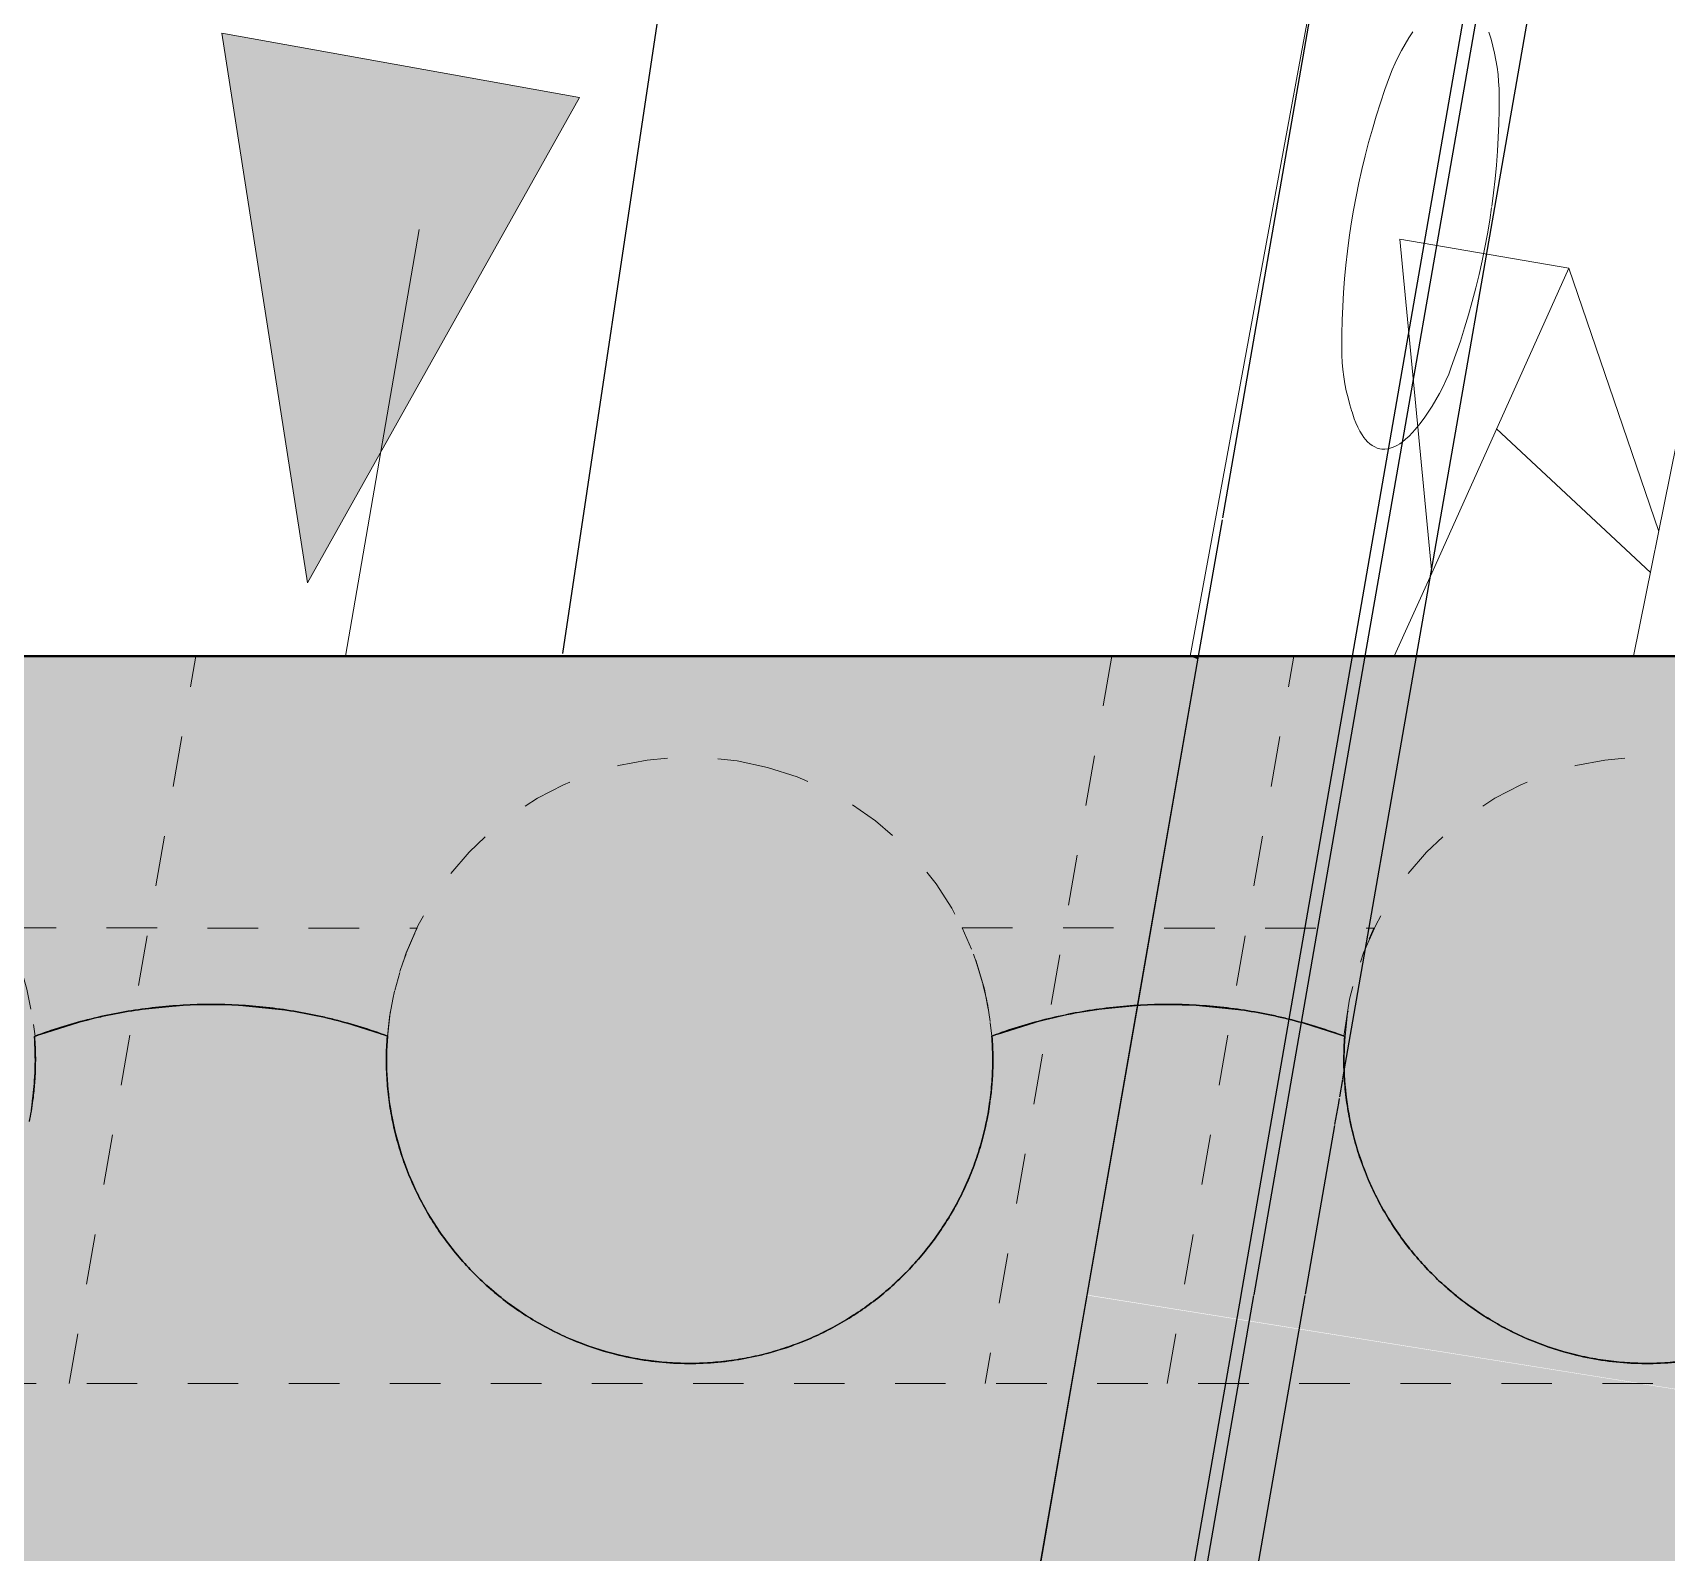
# Model space of a CAD drawing. Header units: metres. Extents: x -1147 to -802, y 5 to 567.
# Drawn here: x -1012.758 to -1009.525, y 544.28 to 547.288 of the extents above; entities that cross this region are included whole.
import ezdxf

# ---------------------------------------------------------------- set-up
doc = ezdxf.new("R2010")
doc.units = ezdxf.units.M
doc.linetypes.add('JacobsDash', pattern=[0.0045, 0.003, -0.0015])
for name, color, linetype, lineweight in [('A-ANNO-NOTE', 7, 'Continuous', 9), ('A-FLOR', 7, 'Continuous', 50), ('A-FLOR-PATT', 7, 'Continuous', 40), ('A-GENM', 7, 'Continuous', 35), ('A-GENM-HDLN', 7, 'JacobsDash', 15), ('S-BEAM', 7, 'Continuous', 50), ('S-BEAM-HDLN', 7, 'JacobsDash', 15), ('S-FNDN-HDLN', 7, 'JacobsDash', 15)]:
    doc.layers.add(name, color=color, linetype=linetype, lineweight=lineweight)

# ---------------------------------------------------------------- blocks, each defined once
blk = doc.blocks.new('T2DPAA-T2D-PWA-SU-M2D-000002_dwg-40815123-DRG-2873010 - GENERAL ARRANGEMENT PLAN')
at = {"color": 254, "lineweight": 18, "true_color": 0xe1e1e1}
for p, q in [((-160.4727, 1060.979), (-161.326, 1060.9028)), ((-159.3302, 1059.4089), (-160.8966, 1059.2872)), ((-159.9604, 1059.2014), (-159.9877, 1059.1988)), ((-159.933, 1059.2035), (-159.9604, 1059.2014)), ((-159.9056, 1059.205), (-159.933, 1059.2035)), ((-159.8783, 1059.2062), (-159.9056, 1059.205)), ((-159.8509, 1059.2068), (-159.8783, 1059.2062)), ((-159.8235, 1059.2069), (-159.8509, 1059.2068)), ((-159.7961, 1059.2065), (-159.8235, 1059.2069)), ((-159.7687, 1059.2057), (-159.7961, 1059.2065)), ((-159.7413, 1059.2043), (-159.7687, 1059.2057)), ((-159.7139, 1059.2025), (-159.7413, 1059.2043)), ((-159.6867, 1059.2002), (-159.7139, 1059.2025)), ((-160.1501, 1059.1732), (-160.1768, 1059.1672)), ((-160.1232, 1059.1787), (-160.1501, 1059.1732)), ((-160.0962, 1059.1836), (-160.1228, 1059.1787)), ((-160.0692, 1059.1881), (-160.0962, 1059.1836)), ((-160.0421, 1059.1922), (-160.0692, 1059.1881)), ((-160.0149, 1059.1958), (-160.0421, 1059.1922)), ((-159.9877, 1059.1988), (-160.0149, 1059.1958)), ((-159.6725, 1059.1986), (-159.6867, 1059.2002)), ((-159.6583, 1059.1965), (-159.6725, 1059.1986)), ((-159.6442, 1059.1939), (-159.6583, 1059.1965)), ((-159.6303, 1059.1909), (-159.6442, 1059.1939)), ((-159.6164, 1059.1873), (-159.6303, 1059.1909)), ((-159.6027, 1059.1833), (-159.6164, 1059.1873)), ((-159.5891, 1059.1789), (-159.6027, 1059.1833)), ((-160.2707, 1059.1407), (-160.284, 1059.1352)), ((-160.2573, 1059.1455), (-160.2707, 1059.1407)), ((-160.2437, 1059.1499), (-160.2573, 1059.1455)), ((-160.23, 1059.1539), (-160.2437, 1059.1499)), ((-160.2035, 1059.1608), (-160.23, 1059.1539)), ((-160.1768, 1059.1672), (-160.2035, 1059.1608)), ((-160.3349, 1059.1094), (-160.3466, 1059.102)), ((-160.3225, 1059.1165), (-160.3349, 1059.1094)), ((-160.3099, 1059.1233), (-160.3225, 1059.1165)), ((-160.297, 1059.1295), (-160.3099, 1059.1233)), ((-160.284, 1059.1352), (-160.297, 1059.1295)), ((-160.6153, 1058.8672), (-159.9924, 1059.0981)), ((-160.3798, 1059.0768), (-160.3861, 1059.0705)), ((-160.3731, 1059.0829), (-160.3798, 1059.0768)), ((-160.3661, 1059.0886), (-160.3731, 1059.0829)), ((-160.3589, 1059.0939), (-160.3661, 1059.0886)), ((-160.347, 1059.1018), (-160.3589, 1059.0939)), ((-159.9924, 1059.0981), (-159.9618, 1058.7603)), ((-160.4026, 1059.0406), (-160.4034, 1059.0351)), ((-160.4011, 1059.0459), (-160.4026, 1059.0406)), ((-160.399, 1059.0518), (-160.4011, 1059.0459)), ((-160.3963, 1059.0568), (-160.399, 1059.0518)), ((-160.3933, 1059.0616), (-160.3963, 1059.0568)), ((-160.3899, 1059.0662), (-160.3933, 1059.0616)), ((-160.3861, 1059.0705), (-160.3899, 1059.0662)), ((-160.4034, 1059.0351), (-160.4035, 1059.0295)), ((-160.4035, 1059.0295), (-160.4033, 1059.0258)), ((-160.4033, 1059.0258), (-160.4017, 1059.0197)), ((-160.4017, 1059.0197), (-160.3993, 1059.0138)), ((-160.3993, 1059.0138), (-160.3951, 1059.0068)), ((-160.3951, 1059.0068), (-160.3917, 1059.0022)), ((-159.6009, 1059.0052), (-159.5881, 1059.0115)), ((-159.5881, 1059.0115), (-159.5755, 1059.0182)), ((-159.5755, 1059.0182), (-159.5631, 1059.0253)), ((-159.5631, 1059.0253), (-159.5509, 1059.0329)), ((-160.3917, 1059.0022), (-160.3878, 1058.998)), ((-160.3878, 1058.998), (-160.3837, 1058.994)), ((-160.3837, 1058.994), (-160.3793, 1058.9904)), ((-160.3793, 1058.9904), (-160.372, 1058.9853)), ((-160.372, 1058.9853), (-160.3644, 1058.9804)), ((-160.3644, 1058.9804), (-160.3566, 1058.976)), ((-160.3566, 1058.976), (-160.3486, 1058.9719)), ((-159.6945, 1058.9739), (-159.668, 1058.9808)), ((-159.668, 1058.9808), (-159.6542, 1058.9847)), ((-159.6542, 1058.9847), (-159.6407, 1058.9892)), ((-159.6407, 1058.9892), (-159.6272, 1058.994)), ((-159.6272, 1058.994), (-159.614, 1058.9994)), ((-159.614, 1058.9994), (-159.6009, 1059.0052)), ((-160.3486, 1058.9719), (-160.3355, 1058.9661)), ((-160.3355, 1058.9661), (-160.3222, 1058.9607)), ((-160.3222, 1058.9607), (-160.3089, 1058.9558)), ((-160.3089, 1058.9558), (-160.2953, 1058.9514)), ((-160.2953, 1058.9514), (-160.2816, 1058.9473)), ((-160.2816, 1058.9473), (-160.2677, 1058.9438)), ((-160.2677, 1058.9438), (-160.2537, 1058.9408)), ((-159.8831, 1058.9389), (-159.8558, 1058.9425)), ((-159.8558, 1058.9425), (-159.8288, 1058.9466)), ((-159.8288, 1058.9466), (-159.8017, 1058.9511)), ((-159.8017, 1058.9511), (-159.7747, 1058.956)), ((-159.7747, 1058.956), (-159.7479, 1058.9615)), ((-159.7479, 1058.9615), (-159.7211, 1058.9674)), ((-159.7211, 1058.9674), (-159.6945, 1058.9739)), ((-160.2537, 1058.9408), (-160.2396, 1058.9382)), ((-160.2396, 1058.9382), (-160.2256, 1058.9361)), ((-160.2256, 1058.9361), (-160.2113, 1058.9346)), ((-160.2113, 1058.9346), (-160.184, 1058.9322)), ((-160.184, 1058.9322), (-160.1567, 1058.9304)), ((-160.1567, 1058.9304), (-160.1293, 1058.9291)), ((-160.1293, 1058.9291), (-160.1019, 1058.9282)), ((-160.1019, 1058.9282), (-160.0745, 1058.9279)), ((-160.0745, 1058.9279), (-160.047, 1058.9279)), ((-160.047, 1058.9279), (-160.0197, 1058.9286)), ((-160.0197, 1058.9286), (-159.9923, 1058.9297)), ((-159.9923, 1058.9297), (-159.9649, 1058.9312)), ((-159.9649, 1058.9312), (-159.9375, 1058.9333)), ((-159.9375, 1058.9333), (-159.9103, 1058.9359)), ((-159.9103, 1058.9359), (-159.8848, 1058.9387)), ((-160.6153, 1058.8672), (-160.7929, 1058.8969)), ((-159.9618, 1058.7603), (-160.6153, 1058.8672)), ((-160.5028, 1058.4493), (-160.3063, 1058.8167)), ((-159.9618, 1058.7603), (-160.4202, 1058.4542)), ((-160.2425, 1058.465), (-160.6712, 1058.439))]:
    blk.add_line(p, q, dxfattribs=at)
blk = doc.blocks.new('T2DPAA-T2D-PWA-SU-M2D-000100_Survey_rvt-1-DRG-2873010 - GENERAL ARRANGEMENT PLAN')
at = {"color": 254, "lineweight": 18, "true_color": 0xe1e1e1, "rotation": 75.11694444444437}
blk.add_blockref('T2DPAA-T2D-PWA-SU-M2D-000002_dwg-40815123-DRG-2873010 - GENERAL ARRANGEMENT PLAN', (-45.8213, 429.4778), dxfattribs=at)
blk = doc.blocks.new('T2DPAA-T2D-C3S-RW-M2D-100010_dwg-40802999-DRG-2873010 - GENERAL ARRANGEMENT PLAN')
at = {"color": 9, "lineweight": 25, "true_color": 0xc3c3c3}
for p, q in [((58.196, -615.9134), (59.7438, -615.7405)), ((58.7914, -617.1063), (60.0768, -616.9939)), ((58.5143, -617.1306), (58.7871, -617.1067)), ((57.815, -617.1917), (58.5143, -617.1306)), ((58.5925, -617.4249), (60.155, -617.2882)), ((58.5991, -617.4494), (60.1615, -617.3127)), ((58.6251, -617.5475), (60.1876, -617.4108)), ((57.8655, -617.5136), (58.5991, -617.4494)), ((57.8656, -617.4885), (58.5925, -617.4249)), ((57.795, -617.6201), (58.6251, -617.5475))]:
    blk.add_line(p, q, dxfattribs=at)
at = {"color": 254, "lineweight": 25, "true_color": 0xd5d5d5}
for p, q in [((57.1967, -617.2458), (57.815, -617.1917)), ((56.1149, -617.3405), (57.1966, -617.2459)), ((57.3137, -617.5368), (57.8656, -617.4885)), ((57.3205, -617.5613), (57.8655, -617.5136)), ((56.1411, -617.6393), (57.313, -617.5368)), ((56.1432, -617.6643), (57.3195, -617.5613)), ((57.3479, -617.6592), (57.6859, -617.6297)), ((57.6877, -617.6295), (57.7302, -617.6258)), ((57.7312, -617.6257), (57.7399, -617.6249)), ((57.7432, -617.6247), (57.7776, -617.6216)), ((57.7791, -617.6215), (57.795, -617.6201)), ((56.152, -617.7639), (57.3456, -617.6594))]:
    blk.add_line(p, q, dxfattribs=at)
blk = doc.blocks.new('T2DPAA-T2D-PWC-RW-M2D-100010_RoadDesign_rvt-1-DRG-2873010 - GENERAL ARRANGEMENT PLAN')
at = {"color": 254, "lineweight": 18, "true_color": 0xe3e3e3, "rotation": 75.11694444444437}
blk.add_blockref('T2DPAA-T2D-C3S-RW-M2D-100010_dwg-40802999-DRG-2873010 - GENERAL ARRANGEMENT PLAN', (-1722.337, 648.0105), dxfattribs=at)
blk = doc.blocks.new('T2DPAA-T2D-C3S-RS-M3D-100334_rvt-1-DRG-2873010 - GENERAL ARRANGEMENT PLAN')
at = {"layer": 'A-GENM', "color": 9, "lineweight": 25, "true_color": 0xbebebe}
for points, knots in [([(-1113.0261, 545.3458), (-1112.9903, 545.3527), (-1112.8815, 545.3678), (-1112.7529, 545.3643), (-1112.6625, 545.3494), (-1112.6446, 545.3459)], [-0.7685548, -0.7685548, -0.7685548, -0.7685548, -0.6153846, -0.3076923, -0.2307692, -0.2307692, -0.2307692, -0.2307692]), ([(-1111.29, 545.3016), (-1111.2471, 545.3175), (-1111.1591, 545.3435), (-1110.9958, 545.3681), (-1110.8394, 545.3637), (-1110.7315, 545.3425), (-1110.696, 545.3335)], [-1, -1, -1, -1, -0.8076923, -0.6153846, -0.3076923, -0.1538462, -0.1538462, -0.1538462, -0.1538462]), ([(-1113.185, 545.301), (-1113.1421, 545.317), (-1113.0893, 545.3326), (-1113.0356, 545.3439), (-1113.0266, 545.3457)], [-1, -1, -1, -1, -0.8076923, -0.7692308, -0.7692308, -0.7692308, -0.7692308]), ([(-1110.5912, 545.3008), (-1110.5952, 545.2497), (-1110.5902, 545.1466), (-1110.5547, 545.0341), (-1110.5249, 544.9754), (-1110.5178, 544.9626)], [-1, -1, -1, -1, -0.8157895, -0.6315789, -0.5789474, -0.5789474, -0.5789474, -0.5789474]), ([(-1110.4115, 544.8236), (-1110.3801, 544.793), (-1110.2988, 544.7297), (-1110.2038, 544.6888), (-1110.1472, 544.6737)], [-0.3684211, -0.3684211, -0.3684211, -0.3684211, -0.2105263, 0, 0, 0, 0]), ([(-1112.0422, 544.6737), (-1112.0046, 544.6638), (-1111.9274, 544.6511), (-1111.8137, 544.6548), (-1111.7408, 544.6709), (-1111.7071, 544.6816)], [-1, -1, -1, -1, -0.8981481, -0.7962963, -0.7037037, -0.7037037, -0.7037037, -0.7037037]), ([(-1111.7071, 544.6816), (-1111.7037, 544.6826), (-1111.6903, 544.687), (-1111.677, 544.6919), (-1111.6671, 544.6958)], [-0.7037037, -0.7037037, -0.7037037, -0.7037037, -0.69444444, -0.66666667, -0.66666667, -0.66666667, -0.66666667]), ([(-1110.1472, 544.6737), (-1110.1096, 544.6638), (-1110.0325, 544.6511), (-1109.919, 544.6547), (-1109.8462, 544.6708), (-1109.8125, 544.6814)], [-1, -1, -1, -1, -0.8981481, -0.7962963, -0.7037037, -0.7037037, -0.7037037, -0.7037037])]:
    blk.add_open_spline(points, degree=3, knots=knots, dxfattribs=at)
at = {"layer": 'A-GENM', "color": 253, "lineweight": 25, "true_color": 0xa3a3a3}
for points in [[(-1112.9724, 545.3547), (-1112.9904, 545.3522), (-1113.0083, 545.3492), (-1113.0261, 545.3458)], [(-1112.9179, 545.3607), (-1112.9361, 545.3592), (-1112.9543, 545.3572), (-1112.9724, 545.3547)], [(-1112.863, 545.3638), (-1112.8813, 545.3633), (-1112.8996, 545.3623), (-1112.9179, 545.3607)], [(-1112.8081, 545.3638), (-1112.8264, 545.3643), (-1112.8447, 545.3643), (-1112.863, 545.3638)], [(-1112.7533, 545.3608), (-1112.7716, 545.3623), (-1112.7898, 545.3633), (-1112.8081, 545.3638)], [(-1112.6987, 545.3549), (-1112.7169, 545.3574), (-1112.7351, 545.3594), (-1112.7533, 545.3608)], [(-1112.6446, 545.3459), (-1112.6625, 545.3494), (-1112.6806, 545.3524), (-1112.6987, 545.3549)], [(-1111.0774, 545.3549), (-1111.0955, 545.3525), (-1111.1136, 545.3495), (-1111.1316, 545.346)], [(-1111.0228, 545.3609), (-1111.041, 545.3594), (-1111.0593, 545.3574), (-1111.0774, 545.3549)], [(-1110.968, 545.3638), (-1110.9863, 545.3634), (-1111.0046, 545.3624), (-1111.0228, 545.3609)], [(-1110.9131, 545.3638), (-1110.9314, 545.3643), (-1110.9497, 545.3643), (-1110.968, 545.3638)], [(-1110.8583, 545.3607), (-1110.8765, 545.3622), (-1110.8948, 545.3632), (-1110.9131, 545.3638)], [(-1110.8037, 545.3546), (-1110.8218, 545.3571), (-1110.84, 545.3592), (-1110.8583, 545.3607)], [(-1110.7495, 545.3455), (-1110.7675, 545.3491), (-1110.7856, 545.3521), (-1110.8037, 545.3546)], [(-1113.133, 545.3187), (-1113.1505, 545.3133), (-1113.1678, 545.3074), (-1113.185, 545.301)], [(-1113.0802, 545.3337), (-1113.0979, 545.3292), (-1113.1155, 545.3242), (-1113.133, 545.3187)], [(-1113.0266, 545.3457), (-1113.0446, 545.3422), (-1113.0624, 545.3381), (-1113.0802, 545.3337)], [(-1112.591, 545.334), (-1112.5999, 545.3362), (-1112.6177, 545.3404), (-1112.6356, 545.3441), (-1112.6446, 545.3459)], [(-1112.5381, 545.3191), (-1112.5556, 545.3245), (-1112.5732, 545.3295), (-1112.591, 545.334)], [(-1112.4862, 545.3014), (-1112.5033, 545.3078), (-1112.5207, 545.3137), (-1112.5381, 545.3191)], [(-1111.238, 545.3193), (-1111.2555, 545.3139), (-1111.2728, 545.308), (-1111.29, 545.3016)], [(-1111.1852, 545.3341), (-1111.2029, 545.3296), (-1111.2205, 545.3247), (-1111.238, 545.3193)], [(-1111.1316, 545.346), (-1111.1495, 545.3425), (-1111.1674, 545.3386), (-1111.1852, 545.3341)], [(-1110.696, 545.3335), (-1110.7048, 545.3358), (-1110.7226, 545.34), (-1110.7406, 545.3438), (-1110.7495, 545.3455)], [(-1110.6431, 545.3186), (-1110.6606, 545.324), (-1110.6782, 545.329), (-1110.696, 545.3335)], [(-1110.5912, 545.3008), (-1110.6084, 545.3072), (-1110.6257, 545.3131), (-1110.6431, 545.3186)], [(-1113.185, 545.301), (-1113.1838, 545.2869), (-1113.1832, 545.2727), (-1113.1831, 545.2586)], [(-1112.4881, 545.2575), (-1112.488, 545.2721), (-1112.4873, 545.2868), (-1112.4862, 545.3014)], [(-1111.29, 545.3016), (-1111.2889, 545.2875), (-1111.2882, 545.2733), (-1111.2881, 545.2592)], [(-1110.5931, 545.2569), (-1110.593, 545.2715), (-1110.5924, 545.2862), (-1110.5912, 545.3008)], [(-1113.1831, 545.2586), (-1113.183, 545.2444), (-1113.1834, 545.2303), (-1113.1843, 545.2162)], [(-1112.4867, 545.2136), (-1112.4877, 545.2282), (-1112.4882, 545.2429), (-1112.4881, 545.2575)], [(-1111.2881, 545.2592), (-1111.288, 545.245), (-1111.2883, 545.2309), (-1111.2892, 545.2168)], [(-1110.5917, 545.2131), (-1110.5927, 545.2277), (-1110.5932, 545.2423), (-1110.5931, 545.2569)], [(-1112.4822, 545.17), (-1112.4843, 545.1845), (-1112.4858, 545.199), (-1112.4867, 545.2136)], [(-1110.5871, 545.1694), (-1110.5892, 545.1839), (-1110.5907, 545.1985), (-1110.5917, 545.2131)], [(-1113.1884, 545.174), (-1113.1903, 545.16), (-1113.1926, 545.146), (-1113.1955, 545.1322)], [(-1112.4745, 545.1267), (-1112.4776, 545.141), (-1112.4802, 545.1555), (-1112.4822, 545.17)], [(-1111.2936, 545.1723), (-1111.2954, 545.159), (-1111.2977, 545.1458), (-1111.3004, 545.1327)], [(-1110.5794, 545.1263), (-1110.5825, 545.1405), (-1110.5851, 545.155), (-1110.5871, 545.1694)], [(-1112.4637, 545.0842), (-1112.4678, 545.0982), (-1112.4714, 545.1124), (-1112.4745, 545.1267)], [(-1111.3004, 545.1327), (-1111.3033, 545.1188), (-1111.3066, 545.1051), (-1111.3104, 545.0914)], [(-1110.5685, 545.0838), (-1110.5727, 545.0978), (-1110.5763, 545.112), (-1110.5794, 545.1263)], [(-1111.3104, 545.0914), (-1111.3123, 545.0846), (-1111.3164, 545.0711), (-1111.3209, 545.0577), (-1111.3233, 545.051)], [(-1112.4497, 545.0426), (-1112.4549, 545.0563), (-1112.4595, 545.0702), (-1112.4637, 545.0842)], [(-1110.5546, 545.0422), (-1110.5597, 545.0558), (-1110.5644, 545.0697), (-1110.5685, 545.0838)], [(-1112.4328, 545.0021), (-1112.4389, 545.0153), (-1112.4446, 545.0289), (-1112.4497, 545.0426)], [(-1111.3233, 545.051), (-1111.3281, 545.0377), (-1111.3334, 545.0245), (-1111.3391, 545.0116)], [(-1110.5376, 545.0017), (-1110.5438, 545.015), (-1110.5494, 545.0285), (-1110.5546, 545.0422)], [(-1112.4129, 544.9629), (-1112.42, 544.9757), (-1112.4267, 544.9888), (-1112.4328, 545.0021)], [(-1111.3391, 545.0116), (-1111.3448, 544.9986), (-1111.3509, 544.9859), (-1111.3575, 544.9734)], [(-1110.5178, 544.9626), (-1110.5249, 544.9754), (-1110.5315, 544.9884), (-1110.5376, 545.0017)], [(-1112.3903, 544.9253), (-1112.3983, 544.9376), (-1112.4059, 544.9501), (-1112.4129, 544.9629)], [(-1110.4951, 544.925), (-1110.5031, 544.9373), (-1110.5107, 544.9498), (-1110.5178, 544.9626)], [(-1111.3787, 544.9366), (-1111.3862, 544.9246), (-1111.3941, 544.9128), (-1111.4024, 544.9014)], [(-1112.3649, 544.8895), (-1112.3738, 544.9011), (-1112.3823, 544.913), (-1112.3903, 544.9253)], [(-1111.4024, 544.9014), (-1111.4107, 544.8899), (-1111.4194, 544.8787), (-1111.4285, 544.8679)], [(-1110.4697, 544.8892), (-1110.4786, 544.9008), (-1110.4871, 544.9128), (-1110.4951, 544.925)], [(-1112.337, 544.8556), (-1112.3467, 544.8665), (-1112.356, 544.8778), (-1112.3649, 544.8895)], [(-1111.4285, 544.8679), (-1111.4376, 544.8571), (-1111.4471, 544.8465), (-1111.4569, 544.8364)], [(-1110.4418, 544.8554), (-1110.4515, 544.8663), (-1110.4609, 544.8776), (-1110.4697, 544.8892)], [(-1112.3067, 544.8238), (-1112.3172, 544.834), (-1112.3273, 544.8446), (-1112.337, 544.8556)], [(-1111.4569, 544.8364), (-1111.4668, 544.8262), (-1111.477, 544.8164), (-1111.4875, 544.8069)], [(-1110.4115, 544.8236), (-1110.422, 544.8338), (-1110.4321, 544.8444), (-1110.4418, 544.8554)], [(-1112.2742, 544.7943), (-1112.2854, 544.8038), (-1112.2962, 544.8136), (-1112.3067, 544.8238)], [(-1111.4875, 544.8069), (-1111.498, 544.7975), (-1111.5089, 544.7884), (-1111.5201, 544.7797)], [(-1110.379, 544.7942), (-1110.3902, 544.8036), (-1110.4011, 544.8134), (-1110.4115, 544.8236)], [(-1112.2395, 544.7673), (-1112.2514, 544.7759), (-1112.2629, 544.7849), (-1112.2742, 544.7943)], [(-1112.203, 544.7429), (-1112.2155, 544.7506), (-1112.2277, 544.7587), (-1112.2395, 544.7673)], [(-1111.5201, 544.7797), (-1111.5313, 544.771), (-1111.5427, 544.7628), (-1111.5545, 544.7549)], [(-1110.3444, 544.7672), (-1110.3562, 544.7758), (-1110.3678, 544.7848), (-1110.379, 544.7942)], [(-1110.3079, 544.7429), (-1110.3204, 544.7505), (-1110.3325, 544.7587), (-1110.3444, 544.7672)], [(-1112.1648, 544.7213), (-1112.1778, 544.728), (-1112.1906, 544.7352), (-1112.203, 544.7429)], [(-1111.5545, 544.7549), (-1111.5663, 544.747), (-1111.5783, 544.7396), (-1111.5906, 544.7326)], [(-1110.2697, 544.7212), (-1110.2827, 544.728), (-1110.2954, 544.7352), (-1110.3079, 544.7429)], [(-1112.1251, 544.7024), (-1112.1319, 544.7053), (-1112.1452, 544.7114), (-1112.1583, 544.7179), (-1112.1648, 544.7213)], [(-1112.0842, 544.6866), (-1112.098, 544.6914), (-1112.1117, 544.6967), (-1112.1251, 544.7024)], [(-1111.6282, 544.7128), (-1111.641, 544.7067), (-1111.6539, 544.701), (-1111.6671, 544.6958)], [(-1111.5906, 544.7326), (-1111.6029, 544.7255), (-1111.6154, 544.719), (-1111.6282, 544.7128)], [(-1110.2301, 544.7024), (-1110.2368, 544.7053), (-1110.2501, 544.7113), (-1110.2632, 544.7178), (-1110.2697, 544.7212)], [(-1110.1892, 544.6866), (-1110.203, 544.6913), (-1110.2166, 544.6966), (-1110.2301, 544.7024)], [(-1112.0422, 544.6737), (-1112.0563, 544.6775), (-1112.0704, 544.6818), (-1112.0842, 544.6866)], [(-1112.0008, 544.6643), (-1112.0147, 544.667), (-1112.0285, 544.6701), (-1112.0422, 544.6737)], [(-1111.748, 544.6702), (-1111.7618, 544.6669), (-1111.7756, 544.6641), (-1111.7896, 544.6618)], [(-1111.7071, 544.6816), (-1111.7206, 544.6773), (-1111.7342, 544.6735), (-1111.748, 544.6702)], [(-1111.6671, 544.6958), (-1111.6803, 544.6906), (-1111.6936, 544.6858), (-1111.7071, 544.6816)], [(-1110.1472, 544.6737), (-1110.1613, 544.6775), (-1110.1753, 544.6818), (-1110.1892, 544.6866)], [(-1110.1059, 544.6643), (-1110.1197, 544.667), (-1110.1335, 544.6701), (-1110.1472, 544.6737)], [(-1111.9588, 544.6578), (-1111.9729, 544.6595), (-1111.9869, 544.6617), (-1112.0008, 544.6643)], [(-1111.9165, 544.6543), (-1111.9307, 544.655), (-1111.9448, 544.6561), (-1111.9588, 544.6578)], [(-1111.8741, 544.6538), (-1111.8882, 544.6535), (-1111.9024, 544.6536), (-1111.9165, 544.6543)], [(-1111.8317, 544.6563), (-1111.8458, 544.6549), (-1111.8599, 544.6541), (-1111.8741, 544.6538)], [(-1111.7896, 544.6618), (-1111.8036, 544.6594), (-1111.8176, 544.6576), (-1111.8317, 544.6563)], [(-1110.064, 544.6578), (-1110.078, 544.6595), (-1110.092, 544.6617), (-1110.1059, 544.6643)], [(-1110.0217, 544.6543), (-1110.0358, 544.655), (-1110.0499, 544.6562), (-1110.064, 544.6578)], [(-1109.9793, 544.6538), (-1109.9934, 544.6535), (-1110.0076, 544.6536), (-1110.0217, 544.6543)], [(-1109.937, 544.6563), (-1109.951, 544.6549), (-1109.9652, 544.6541), (-1109.9793, 544.6538)]]:
    blk.add_open_spline(points, degree=3, dxfattribs=at)
at = {"layer": 'A-GENM', "color": 9, "lineweight": 25, "true_color": 0xbebebe}
for points in [[(-1112.6446, 545.3459), (-1112.6266, 545.3424), (-1112.6087, 545.3384), (-1112.591, 545.334)], [(-1112.591, 545.334), (-1112.5732, 545.3295), (-1112.5556, 545.3245), (-1112.5381, 545.3191)], [(-1112.5381, 545.3191), (-1112.5207, 545.3137), (-1112.5033, 545.3078), (-1112.4862, 545.3014)], [(-1110.696, 545.3335), (-1110.6782, 545.329), (-1110.6606, 545.324), (-1110.6431, 545.3186)], [(-1110.6431, 545.3186), (-1110.6257, 545.3131), (-1110.6084, 545.3072), (-1110.5912, 545.3008)], [(-1113.1884, 545.174), (-1113.1828, 545.216), (-1113.1816, 545.2587), (-1113.185, 545.301)], [(-1112.4862, 545.3014), (-1112.4903, 545.2503), (-1112.4853, 545.1471), (-1112.4543, 545.0486), (-1112.4328, 545.0021)], [(-1111.2933, 545.1745), (-1111.2915, 545.1885), (-1111.2887, 545.2167), (-1111.2876, 545.2592), (-1111.2889, 545.2875), (-1111.29, 545.3016)], [(-1111.3004, 545.1327), (-1111.2977, 545.1458), (-1111.2954, 545.159), (-1111.2936, 545.1723)], [(-1111.3104, 545.0914), (-1111.3066, 545.1051), (-1111.3033, 545.1188), (-1111.3004, 545.1327)], [(-1111.3233, 545.051), (-1111.3186, 545.0643), (-1111.3143, 545.0778), (-1111.3104, 545.0914)], [(-1111.3391, 545.0116), (-1111.3334, 545.0245), (-1111.3281, 545.0377), (-1111.3233, 545.051)], [(-1112.4328, 545.0021), (-1112.4267, 544.9888), (-1112.42, 544.9757), (-1112.4129, 544.9629)], [(-1111.3575, 544.9734), (-1111.3509, 544.9859), (-1111.3448, 544.9986), (-1111.3391, 545.0116)], [(-1112.4129, 544.9629), (-1112.4059, 544.9501), (-1112.3983, 544.9376), (-1112.3903, 544.9253)], [(-1111.3787, 544.9366), (-1111.3712, 544.9486), (-1111.3642, 544.9609), (-1111.3575, 544.9734)], [(-1110.5178, 544.9626), (-1110.5107, 544.9498), (-1110.5031, 544.9373), (-1110.4951, 544.925)], [(-1111.4024, 544.9014), (-1111.3941, 544.9128), (-1111.3862, 544.9246), (-1111.3787, 544.9366)], [(-1112.3903, 544.9253), (-1112.3823, 544.913), (-1112.3738, 544.9011), (-1112.3649, 544.8895)], [(-1111.4285, 544.8679), (-1111.4194, 544.8787), (-1111.4107, 544.8899), (-1111.4024, 544.9014)], [(-1110.4951, 544.925), (-1110.4871, 544.9128), (-1110.4786, 544.9008), (-1110.4697, 544.8892)], [(-1112.3649, 544.8895), (-1112.356, 544.8778), (-1112.3467, 544.8665), (-1112.337, 544.8556)], [(-1111.4569, 544.8364), (-1111.4471, 544.8465), (-1111.4376, 544.8571), (-1111.4285, 544.8679)], [(-1110.4697, 544.8892), (-1110.4609, 544.8776), (-1110.4516, 544.8663), (-1110.4418, 544.8554)], [(-1112.337, 544.8556), (-1112.3273, 544.8446), (-1112.3172, 544.834), (-1112.3067, 544.8238)], [(-1111.4875, 544.8069), (-1111.477, 544.8164), (-1111.4668, 544.8262), (-1111.4569, 544.8364)], [(-1110.4418, 544.8554), (-1110.4321, 544.8444), (-1110.422, 544.8338), (-1110.4115, 544.8236)], [(-1112.3067, 544.8238), (-1112.2962, 544.8136), (-1112.2853, 544.8038), (-1112.2741, 544.7943)], [(-1111.5201, 544.7797), (-1111.5089, 544.7884), (-1111.498, 544.7975), (-1111.4875, 544.8069)], [(-1112.2741, 544.7943), (-1112.2629, 544.7849), (-1112.2514, 544.7759), (-1112.2395, 544.7673)], [(-1112.2395, 544.7673), (-1112.2277, 544.7588), (-1112.2155, 544.7506), (-1112.203, 544.7429)], [(-1111.5545, 544.7549), (-1111.5427, 544.7628), (-1111.5313, 544.7711), (-1111.5201, 544.7797)], [(-1112.203, 544.7429), (-1112.1906, 544.7352), (-1112.1778, 544.728), (-1112.1648, 544.7213)], [(-1111.5906, 544.7326), (-1111.5783, 544.7396), (-1111.5663, 544.747), (-1111.5545, 544.7549)], [(-1112.1648, 544.7213), (-1112.1259, 544.701), (-1112.0846, 544.685), (-1112.0422, 544.6737)], [(-1111.6671, 544.6958), (-1111.6539, 544.701), (-1111.641, 544.7067), (-1111.6282, 544.7128)], [(-1111.6282, 544.7128), (-1111.6154, 544.719), (-1111.6029, 544.7255), (-1111.5906, 544.7326)]]:
    blk.add_open_spline(points, degree=3, dxfattribs=at)
at = {"layer": 'A-GENM', "color": 253, "lineweight": 25, "true_color": 0xa3a3a3}
for points, knots in [([(-1113.1843, 545.2162), (-1113.1849, 545.2056), (-1113.1862, 545.1915), (-1113.1879, 545.1775), (-1113.1884, 545.174)], [-0.92592593, -0.92592593, -0.92592593, -0.92592593, -0.89814815, -0.88888889, -0.88888889, -0.88888889, -0.88888889]), ([(-1111.2892, 545.2168), (-1111.2899, 545.2062), (-1111.2911, 545.1921), (-1111.2929, 545.178), (-1111.2933, 545.1745)], [-0.92592593, -0.92592593, -0.92592593, -0.92592593, -0.89814815, -0.88888889, -0.88888889, -0.88888889, -0.88888889]), ([(-1111.3575, 544.9734), (-1111.3592, 544.9703), (-1111.3659, 544.9578), (-1111.3731, 544.9456), (-1111.3787, 544.9366)], [-0.70369898, -0.70369898, -0.70369898, -0.70369898, -0.69444444, -0.66666667, -0.66666667, -0.66666667, -0.66666667])]:
    blk.add_open_spline(points, degree=3, knots=knots, dxfattribs=at)
blk = doc.blocks.new('01_SFO_FRP_Pile_CastInPlace_CS_BR08 - CAST-IN-PLACE PILE - 1200-8642141-DRG-2873010 - GENERAL ARRANGEMENT PLAN')
at = {"layer": 'S-FNDN-HDLN'}
for start, end in [(90, 270), (270, 90)]:
    blk.add_arc((0, 0), 0.6, start, end, dxfattribs=at)
blk = doc.blocks.new('01_SFO_FRP_Pile_CastInPlace_CS_BR08 - CAST-IN-PLACE PILE - 1200-8642185-DRG-2873010 - GENERAL ARRANGEMENT PLAN')
at = {"layer": 'S-FNDN-HDLN'}
for start, end in [(90, 270), (270, 90)]:
    blk.add_arc((0, 0), 0.6, start, end, dxfattribs=at)
blk = doc.blocks.new('01_SFO_FRP_Pile_CastInPlace_CS_BR08 - CAST-IN-PLACE PILE - 1200-8642223-DRG-2873010 - GENERAL ARRANGEMENT PLAN')
at = {"layer": 'S-FNDN-HDLN'}
for start, end in [(90, 270), (270, 90)]:
    blk.add_arc((0, 0), 0.6, start, end, dxfattribs=at)
blk = doc.blocks.new('20_SFR_WSC_ShotcreteWall_ArchFlatBack_Datum - ArchWall_PileSize_1200-8656659-DRG-2873010 - GENERAL ARRANGEMENT PLAN')
at = {"layer": 'A-GENM-HDLN', "color": 252, "true_color": 0x888888}
for p, q in [((0.5392, 0.8633), (1.3539, 0.8633)), ((1.3325, 0.8138), (1.3491, 0.8531)), ((1.3496, 0.8542), (1.3539, 0.8633)), ((1.3096, 0.7397), (1.3194, 0.7755)), ((1.2964, 0.6624), (1.3002, 0.6919)), ((1.2951, 0.6492), (1.2963, 0.6614))]:
    blk.add_line(p, q, dxfattribs=at)
at = {"layer": 'A-GENM-HDLN', "color": 252, "true_color": 0x888888, "flags": 128}
for points in [[(0.5392, 0.8633), (0.5676, 0.7945), (0.5873, 0.7228), (0.598, 0.6492)], [(1.3198, 0.7771), (1.3255, 0.7945), (1.3319, 0.8123)], [(1.3005, 0.6942), (1.3058, 0.7228), (1.3093, 0.7385)], [(1.2951, 0.6492), (1.1981, 0.6798), (1.0986, 0.7003), (0.9974, 0.7107), (0.8957, 0.7107), (0.7946, 0.7003), (0.695, 0.6798), (0.598, 0.6492)]]:
    blk.add_lwpolyline(points, dxfattribs=at)
blk = doc.blocks.new('20_SFR_WSC_ShotcreteWall_ArchFlatBack_Datum - ArchWall_PileSize_1200-8656711-DRG-2873010 - GENERAL ARRANGEMENT PLAN')
at = {"layer": 'A-GENM-HDLN', "color": 252, "true_color": 0x888888}
for p, q in [((0.5392, 0.8633), (1.3539, 0.8633)), ((0.5392, 0.8633), (0.5577, 0.8213)), ((0.5616, 0.8113), (0.5676, 0.7945)), ((0.5676, 0.7945), (0.568, 0.7932)), ((0.5683, 0.7924), (0.5797, 0.7548)), ((0.5806, 0.7513), (0.5873, 0.7228)), ((0.5873, 0.7228), (0.589, 0.7145)), ((0.5892, 0.7135), (0.5949, 0.6783)), ((0.5951, 0.6762), (0.598, 0.6492))]:
    blk.add_line(p, q, dxfattribs=at)
at = {"layer": 'A-GENM-HDLN', "color": 252, "true_color": 0x888888, "flags": 128}
for points in [[(1.2951, 0.6492), (1.3058, 0.7228), (1.3255, 0.7945), (1.3539, 0.8633)], [(1.2951, 0.6492), (1.1981, 0.6798), (1.0986, 0.7003), (0.9974, 0.7107), (0.8957, 0.7107), (0.7946, 0.7003), (0.695, 0.6798), (0.598, 0.6492)]]:
    blk.add_lwpolyline(points, dxfattribs=at)
blk = doc.blocks.new('CS_Annot_Symb_Direction1 - ARROW LEFT-5386669-DRG-2873010 - GENERAL ARRANGEMENT PLAN')
at = {"layer": 'A-ANNO-NOTE'}
blk.add_hatch(color=256, dxfattribs=at).paths.add_polyline_path([(0, -0.001798), (-0.005205, 0), (0, 0.001798)])
for p, q in [((0, 0.001798), (-0.005205, 0)), ((0, -0.001798), (0, 0.001798)), ((-0.005205, 0), (0, -0.001798))]:
    blk.add_line(p, q, dxfattribs=at)

msp = doc.modelspace()

# ---------------------------------------------------------------- hatches: boundary and pattern name
at = {"layer": 'A-FLOR-PATT', "lineweight": 5, "true_color": 0xe1e1e1}
for points in [[(-1014.1504, 524.8162), (-1010.4687, 545.9484), (-1010.4672, 546.0535), (-1018.5715, 546.0535), (-1014.3544, 525.7963)], [(-1004.9921, 543.881), (-1010.4514, 546.0472), (-1010.6706, 544.7894), (-1005.7731, 544.0059)], [(-1010.4687, 545.9484), (-1010.4514, 546.0473), (-1010.4672, 546.0535)], [(-1010.4514, 546.0473), (-1010.4514, 546.0535), (-1010.4621, 546.0515)], [(-1004.9921, 543.881), (-1004.9263, 544.2583), (-1005.3279, 544.2598), (-1004.9507, 545.0129), (-1004.8351, 544.7817), (-1004.6148, 546.0535), (-1010.4504, 546.0535), (-1010.4504, 546.0468), (-1005.3279, 544.0142)], [(-1010.9729, 509.5528), (-1004.9921, 543.881), (-1010.6708, 544.7883), (-1014.1504, 524.8162), (-1010.9931, 509.6499)]]:
    msp.add_hatch(color=254, dxfattribs=at).paths.add_polyline_path(points)

# ---------------------------------------------------------------- linework, layer by layer
at = {"layer": 'A-FLOR', "color": 252, "lineweight": 25, "true_color": 0x888888}
for p, q in [((-1035.3893, 546.0535), (-1004.6133, 546.0535)), ((-1017.1333, 507.6948), (-1010.4504, 546.0535))]:
    msp.add_line(p, q, dxfattribs=at)
at = {"layer": 'S-BEAM', "lineweight": 40}
msp.add_line((-1016.3899, 546.0536), (-1004.6148, 546.0536), dxfattribs=at)
at = {"layer": 'S-BEAM-HDLN'}
for p, q in [((-1012.6856, 544.6136), (-1012.4348, 546.0536)), ((-1010.6221, 546.0536), (-1010.8729, 544.6136)), ((-1010.5126, 544.6136), (-1010.2617, 546.0536)), ((-1005.151, 544.6136), (-1016.3899, 544.6136))]:
    msp.add_line(p, q, dxfattribs=at)

# ---------------------------------------------------------------- block references
at = {"lineweight": 5}
for name in ['T2DPAA-T2D-PWC-RW-M2D-100010_RoadDesign_rvt-1-DRG-2873010 - GENERAL ARRANGEMENT PLAN', 'T2DPAA-T2D-C3S-RS-M3D-100334_rvt-1-DRG-2873010 - GENERAL ARRANGEMENT PLAN']:
    msp.add_blockref(name, (100.4304, 0), dxfattribs=at)
at = {"color": 254, "lineweight": 5, "true_color": 0xe1e1e1}
msp.add_blockref('T2DPAA-T2D-PWA-SU-M2D-000100_Survey_rvt-1-DRG-2873010 - GENERAL ARRANGEMENT PLAN', (100.4304, 0), dxfattribs=at)
at = {"layer": 'A-ANNO-NOTE', "xscale": 200, "yscale": 200, "zscale": 200, "rotation": 79.8215188848861}
msp.add_blockref('CS_Annot_Symb_Direction1 - ARROW LEFT-5386669-DRG-2873010 - GENERAL ARRANGEMENT PLAN', (-1012.0299, 547.2231), dxfattribs=at)
at = {"layer": 'A-GENM-HDLN', "color": 252, "true_color": 0x888888, "rotation": 359.9892140051895}
for name, p in [('20_SFR_WSC_ShotcreteWall_ArchFlatBack_Datum - ArchWall_PileSize_1200-8656659-DRG-2873010 - GENERAL ARRANGEMENT PLAN', (-1013.3511, 544.6524)), ('20_SFR_WSC_ShotcreteWall_ArchFlatBack_Datum - ArchWall_PileSize_1200-8656711-DRG-2873010 - GENERAL ARRANGEMENT PLAN', (-1011.4578, 544.6524))]:
    msp.add_blockref(name, p, dxfattribs=at)
at = {"layer": 'S-FNDN-HDLN'}
for name, p, rotation in [('01_SFO_FRP_Pile_CastInPlace_CS_BR08 - CAST-IN-PLACE PILE - 1200-8642141-DRG-2873010 - GENERAL ARRANGEMENT PLAN', (-1013.3527, 545.2536), 165.1169444444439), ('01_SFO_FRP_Pile_CastInPlace_CS_BR08 - CAST-IN-PLACE PILE - 1200-8642185-DRG-2873010 - GENERAL ARRANGEMENT PLAN', (-1011.4577, 545.2536), 165.1169444444427), ('01_SFO_FRP_Pile_CastInPlace_CS_BR08 - CAST-IN-PLACE PILE - 1200-8642223-DRG-2873010 - GENERAL ARRANGEMENT PLAN', (-1009.5627, 545.2536), 345.1169444444437)]:
    msp.add_blockref(name, p, dxfattribs=dict(at, rotation=rotation))

doc.saveas('drawing.dxf')
